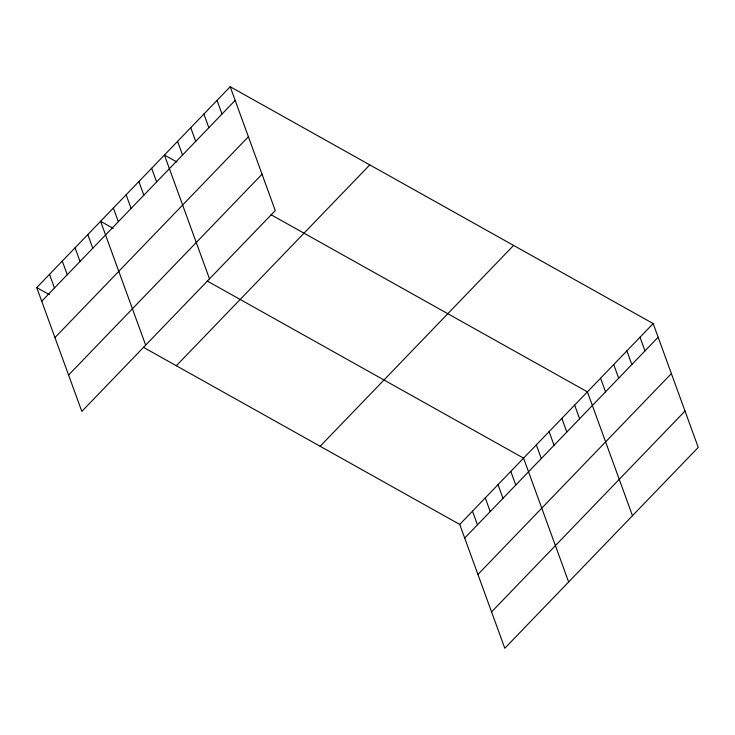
<?xml version="1.0" encoding="UTF-8"?>
<svg xmlns="http://www.w3.org/2000/svg" width="735" height="735" viewBox="0 0 735 735"><rect width="100%" height="100%" fill="white"/><g stroke="black" fill="none" stroke-linecap="round" stroke-linejoin="round"><path stroke-width="1.1" d="M230.202 86.739L275.267 210.568L81.824 411.425L36.75 287.587L230.202 86.739L653.176 323.575L698.25 447.413L504.798 648.261L459.733 524.432L143.38 347.287M41.72 301.24L235.163 100.392M54.95 337.604L248.402 136.747M68.585 375.061L262.037 174.213M176.336 365.745L369.779 164.897M320.148 446.274L513.59 245.416M459.733 524.432L653.176 323.575M464.695 538.075L658.147 337.227M477.934 574.439L671.377 373.591M491.568 611.906L685.02 411.049M177.025 162.086L164.429 155.03L209.493 278.859M271.05 214.73L587.403 391.865L632.477 515.704M113.19 228.364L100.585 221.308L145.659 345.147M207.215 281.009L523.568 458.144L568.642 581.982M36.75 287.587L49.355 294.643M640.02 337.236L644.99 350.889M626.872 350.889L631.834 364.542M613.716 364.551L618.686 378.203M600.559 378.213L605.53 391.856M574.641 405.123L579.603 418.775M561.871 418.38L566.841 432.033M549.1 431.638L554.071 445.281M536.339 444.895L541.3 458.539M510.797 471.401L515.768 485.054M498.036 484.659L502.997 498.312M485.265 497.917L490.236 511.569M472.495 511.174L477.465 524.827M217.046 100.392L222.016 114.044M203.889 114.054L208.859 127.706M190.732 127.706L195.703 141.359M177.576 141.368L182.546 155.021M151.658 168.278L156.628 181.931M138.887 181.536L143.858 195.188M126.126 194.793L131.087 208.446M113.355 208.051L118.326 221.704M87.823 234.566L92.785 248.219M75.053 247.824L80.023 261.467M62.282 261.072L67.252 274.725M49.521 274.33L54.482 287.982"/></g></svg>
